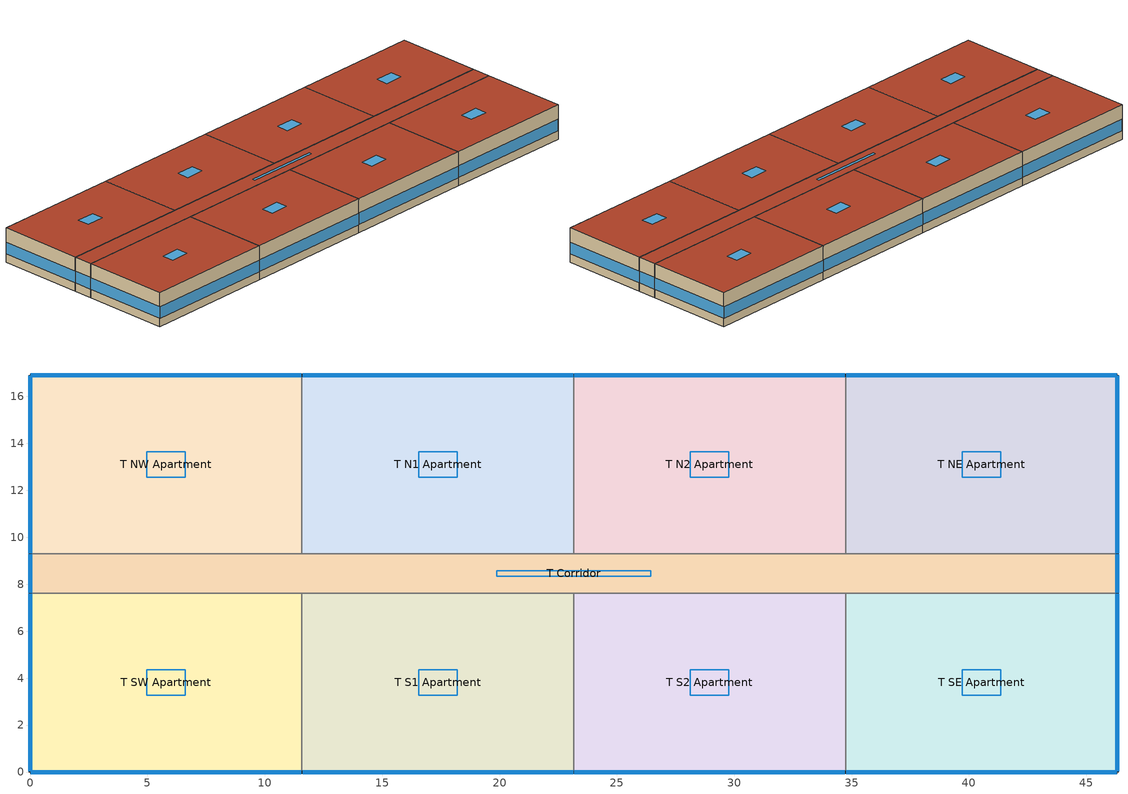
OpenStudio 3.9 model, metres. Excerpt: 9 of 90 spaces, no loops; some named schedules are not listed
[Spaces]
T N1 Apartment
 floor to F9 N1 Apartment: 23.16,16.92 23.16,9.3 11.58,9.3 11.58,16.92 z27.43
 wall outside: 23.16,16.92 11.58,16.92 z27.43:30.48
 wall to T NW Apartment: 11.58,16.92 11.58,9.3 z27.43:30.48
 wall to T Corridor: 11.58,9.3 23.16,9.3 z27.43:30.48
 wall to T N2 Apartment: 23.16,9.3 23.16,16.92 z27.43:30.48
 window (BTAP-Ext-FixedWindow:U=0.173 SHGC=0.600): 23.14,16.92 11.61,16.92 z28.19:29.21
 roof outside: 23.16,9.3 23.16,16.92 11.58,16.92 11.58,9.3 z30.48
 skylight (BTAP-Ext-Skylights:U=0.241 SHGC=0.600): 18.19,12.57 18.19,13.64 16.55,13.64 16.55,12.57 z30.48
T N2 Apartment
 floor to F9 N2 Apartment: 34.75,16.92 34.75,9.3 23.16,9.3 23.16,16.92 z27.43
 wall outside: 34.75,16.92 23.16,16.92 z27.43:30.48
 wall to T NE Apartment: 34.75,9.3 34.75,16.92 z27.43:30.48
 wall to T Corridor: 23.16,9.3 34.75,9.3 z27.43:30.48
 window (BTAP-Ext-FixedWindow:U=0.173 SHGC=0.600): 34.72,16.92 23.19,16.92 z28.19:29.21
 roof outside: 34.75,9.3 34.75,16.92 23.16,16.92 23.16,9.3 z30.48
 skylight (BTAP-Ext-Skylights:U=0.241 SHGC=0.600): 29.77,12.57 29.77,13.64 28.14,13.64 28.14,12.57 z30.48
T S2 Apartment
 floor to F9 S2 Apartment: 34.75,7.62 34.75,0 23.16,0 23.16,7.62 z27.43
 wall outside: 23.16,0 34.75,0 z27.43:30.48
 wall to T Corridor: 34.75,7.62 23.16,7.62 z27.43:30.48
 wall to T S1 Apartment: 23.16,7.62 23.16,0 z27.43:30.48
 wall to T SE Apartment: 34.75,0 34.75,7.62 z27.43:30.48
 window (BTAP-Ext-FixedWindow:U=0.173 SHGC=0.600): 23.19,0 34.72,0 z28.19:29.21
 roof outside: 34.75,0 34.75,7.62 23.16,7.62 23.16,0 z30.48
 skylight (BTAP-Ext-Skylights:U=0.241 SHGC=0.600): 29.77,3.27 29.77,4.35 28.14,4.35 28.14,3.27 z30.48
T SW Apartment
 floor to F9 SW Apartment: 11.58,7.62 11.58,0 0,0 0,7.62 z27.43
 wall outside: 0,7.62 0,0 11.58,0 z27.43:30.48
 wall to T Corridor: 11.58,7.62 0,7.62 z27.43:30.48
 wall to T S1 Apartment: 11.58,0 11.58,7.62 z27.43:30.48
 window (BTAP-Ext-FixedWindow:U=0.173 SHGC=0.600): 0.03,0 11.56,0 / 0,7.59 0,0.03 z28.19:29.21
 roof outside: 11.58,0 11.58,7.62 0,7.62 0,0 z30.48
 skylight (BTAP-Ext-Skylights:U=0.241 SHGC=0.600): 6.61,3.27 6.61,4.35 4.97,4.35 4.97,3.27 z30.48
T SE Apartment
 floor to F9 SE Apartment: 46.33,7.62 46.33,0 34.75,0 34.75,7.62 z27.43
 wall outside: 34.75,0 46.33,0 46.33,7.62 z27.43:30.48
 wall to T Corridor: 46.33,7.62 34.75,7.62 z27.43:30.48
 window (BTAP-Ext-FixedWindow:U=0.173 SHGC=0.600): 46.33,0.03 46.33,7.59 / 34.77,0 46.3,0 z28.19:29.21
 roof outside: 46.33,0 46.33,7.62 34.75,7.62 34.75,0 z30.48
 skylight (BTAP-Ext-Skylights:U=0.241 SHGC=0.600): 41.36,3.27 41.36,4.35 39.72,4.35 39.72,3.27 z30.48
T S1 Apartment
 floor to F9 S1 Apartment: 23.16,7.62 23.16,0 11.58,0 11.58,7.62 z27.43
 wall outside: 11.58,0 23.16,0 z27.43:30.48
 wall to T Corridor: 23.16,7.62 11.58,7.62 z27.43:30.48
 window (BTAP-Ext-FixedWindow:U=0.173 SHGC=0.600): 11.61,0 23.14,0 z28.19:29.21
 roof outside: 23.16,0 23.16,7.62 11.58,7.62 11.58,0 z30.48
 skylight (BTAP-Ext-Skylights:U=0.241 SHGC=0.600): 18.19,3.27 18.19,4.35 16.55,4.35 16.55,3.27 z30.48
T Corridor
 floor to F9 Corridor: 46.33,9.3 46.33,7.62 0,7.62 0,9.3 z27.43
 wall outside: 0,9.3 0,7.62 / 46.33,7.62 46.33,9.3 z27.43:30.48
 wall to T NE Apartment: 46.33,9.3 34.75,9.3 z27.43:30.48
 wall to T NW Apartment: 11.58,9.3 0,9.3 z27.43:30.48
 window (BTAP-Ext-FixedWindow:U=0.173 SHGC=0.600): 46.33,7.65 46.33,9.27 / 0,9.27 0,7.65 z28.19:29.24
 roof outside: 46.33,7.62 46.33,9.3 0,9.3 0,7.62 z30.48
 skylight (BTAP-Ext-Skylights:U=0.241 SHGC=0.600): 26.44,8.34 26.44,8.58 19.89,8.58 19.89,8.34 z30.48
T NE Apartment
 floor to F9 NE Apartment: 46.33,16.92 46.33,9.3 34.75,9.3 34.75,16.92 z27.43
 wall outside: 46.33,9.3 46.33,16.92 34.75,16.92 z27.43:30.48
 window (BTAP-Ext-FixedWindow:U=0.173 SHGC=0.600): 46.33,9.32 46.33,16.89 / 46.3,16.92 34.77,16.92 z28.19:29.21
 roof outside: 46.33,9.3 46.33,16.92 34.75,16.92 34.75,9.3 z30.48
 skylight (BTAP-Ext-Skylights:U=0.241 SHGC=0.600): 41.36,12.57 41.36,13.64 39.72,13.64 39.72,12.57 z30.48
T NW Apartment
 floor to F9 NW Apartment: 11.58,16.92 11.58,9.3 0,9.3 0,16.92 z27.43
 wall outside: 11.58,16.92 0,16.92 0,9.3 z27.43:30.48
 window (BTAP-Ext-FixedWindow:U=0.173 SHGC=0.600): 11.56,16.92 0.03,16.92 / 0,16.89 0,9.32 z28.19:29.21
 roof outside: 11.58,9.3 11.58,16.92 0,16.92 0,9.3 z30.48
 skylight (BTAP-Ext-Skylights:U=0.241 SHGC=0.600): 6.61,12.57 6.61,13.64 4.97,13.64 4.97,12.57 z30.48
[Site]
Calgary Intl AP_AB_CAN: Latitude {deg}=51.11; Longitude {deg}=-114.02; Time Zone {hr}=-7; Elevation {m}=1084.1; Terrain=City
[Building]
HighriseApartment: North Axis {deg}=0; Default Construction Set=BTAP-Mass at hdd = 5000.0; Standards Number of Stories=10; Standards Number of Above Ground Stories=10; Standards Template=NECB2020; Standards Building Type=HighriseApartment
[Site:WaterMainsTemperature]
Calculation Method=Correlation; Annual Average Outdoor Air Temperature {C}=4.69167; Maximum Difference In Monthly Average Outdoor Air Temperatures {deltaC}=24.6
[Site:GroundTemperature:BuildingSurface]
19.527, 19.502, 19.536, 19.598, 20.002, 21.64, 22.225, 22.375, 21.449, 20.121, 19.802, 19.633
[ClimateZones]
Climate Zone Institution Name 1=ASHRAE; Climate Zone Document Name 1=ANSI/ASHRAE Standard 169; Climate Zone Document Year 1=2006; Climate Zone Value 1=7
[SizingPeriod:DesignDay] Barometric Pressure {Pa}=88961; Rain Indicator=No; Snow Indicator=No; Day of Month=21; Daylight Saving Time Indicator=No; Humidity Condition Type=Wetbulb; Dry-Bulb Temperature Range Modifier Type=DefaultMultipliers
Name | Maximum Dry-Bulb Temperature {C} | Daily Dry-Bulb Temperature Range {deltaC} | Wind Speed {m/s} | Wind Direction {deg} | Month | Day Type | Wetbulb or DewPoint at Maximum Dry-Bulb {C} | Solar Model Indicator | ASHRAE Clear Sky Optical Depth for Beam Irradiance | ASHRAE Clear Sky Optical Depth for Diffuse Irradiance | Sky Clearness
Calgary Intl AP Ann Clg .4% Condns DB=>MWB | 28.8 | 12.3 | 4.5 | 160 | 7 | SummerDesignDay | 16 | ASHRAETau | 0.34 | 2.419
Calgary Intl AP Ann Clg .4% Condns WB=>MDB | 25.5 | 12.3 | 4.5 | 160 | 7 | SummerDesignDay | 17.8 | ASHRAETau | 0.34 | 2.419
Calgary Intl AP Ann Htg 99.6% Condns DB | -27.7 | 0 | 2.7 | 200 | 1 | WinterDesignDay | -27.7 | ASHRAEClearSky |  |  | 0
[Site:GroundTemperature:Shallow]
-1.6, -5.4, -6.4, -5.5, -0.4, 5.3, 10.8, 14.7, 15.8, 14, 9.5, 4
[Site:GroundTemperature:Deep]
4, 1.3, -0.4, -0.9, 0.1, 2.3, 5.2, 8, 9.9, 10.3, 9.2, 7
[Site:GroundTemperature:FCfactorMethod]
January Ground Temperature {C}=5.5; February Ground Temperature {C}=-2; March Ground Temperature {C}=-7.6; April Ground Temperature {C}=-6.3; May Ground Temperature {C}=-6.6; June Ground Temperature {C}=-0.3; July Ground Temperature {C}=4.9; August Ground Temperature {C}=10.2; September Ground Temperature {C}=13.8; October Ground Temperature {C}=17; November Ground Temperature {C}=16.6; December Ground Temperature {C}=11.1
[Material:NoMass] Roughness=Smooth; Thermal Absorptance=0.9; Solar Absorptance=0.7
Name | Thermal Resistance {m2-K/W} | Visible Absorptance
Typical Carpet Pad; Typical Carpet Pad 1 | 0.21648 | 0.8
Typical Insulation 1 | 6.98591 | 0.7
Typical Insulation 2 | 4.38022 | 0.7
Typical Insulation 3 | 8.26445 | 0.7
Typical Carpet Pad 2 | 1.25503 | 0.8
Typical Carpet Pad 3; Typical Carpet Pad 4 | 3.45515 | 0.8
Typical Insulation 4 | 0.578017 | 0.7
Typical Insulation 5 | 0.578035 | 0.7
[Material]
Name | Roughness | Thickness {m} | Conductivity {W/m-K} | Density {kg/m3} | Specific Heat {J/kg-K} | Thermal Absorptance | Solar Absorptance | Visible Absorptance
G05 25mm wood | MediumSmooth | 0.0254 | 0.15 | 608 | 1630 | 0.9 | 0.5 | 0.5
100mm Normalweight concrete floor 1 | MediumSmooth | 0.1016 | 2.31 | 2322 | 832
G01 13mm gypsum board 1 | Smooth | 0.0127 | 0.16 | 800 | 1090 | 0.9 | 0.7 | 0.5
4 in. Normalweight Concrete Floor 1 | MediumRough | 0.1016 | 2.31 | 2322 | 832 | 0.9 | 0.7 | 0.7
1IN Stucco 1 | Smooth | 0.0253 | 0.6918 | 1858 | 837 | 0.9 | 0.7 | 0.92
8IN CONCRETE HW RefBldg 1 | Rough | 0.2032 | 1.311 | 2240 | 836.8 | 0.9 | 0.7 | 0.7
1/2IN Gypsum 1 | Smooth | 0.0127 | 0.16 | 784.9 | 830 | 0.9 | 0.4 | 0.4
Metal Roof Surface 1; F08 Metal surface 1 | Smooth | 0.0008 | 45.28 | 7824 | 500 | 0.9 | 0.7 | 0.7
6 in. Normalweight Concrete Floor 1; 6 in. Normalweight Concrete Floor 2; 6 in. Normalweight Concrete Floor 3 | MediumRough | 0.1524 | 2.31 | 2322 | 832 | 0.9 | 0.7 | 0.7
[Construction]
BTAP-Int-Partition; BTAP-Int-Door: G05 25mm wood
BTAP-Int-Floor: 100mm Normalweight concrete floor 1, Typical Carpet Pad
BTAP-Int-Wall: G01 13mm gypsum board 1, G01 13mm gypsum board 1
BTAP-Int-Ceiling: Typical Carpet Pad, 100mm Normalweight concrete floor 1
BTAP-Int-Window: SimpleGlazing
BTAP-Ext-Floor-Mass:U-0.138: Typical Insulation 1, 4 in. Normalweight Concrete Floor 1, Typical Carpet Pad 1
BTAP-Ext-Wall-Mass:U-0.215: 1IN Stucco 1, 8IN CONCRETE HW RefBldg 1, Typical Insulation 2, 1/2IN Gypsum 1
BTAP-Ext-Roof-Metal:U-0.121: Metal Roof Surface 1, Typical Insulation 3
BTAP-Grnd-Floor-Mass:U-0.757: 6 in. Normalweight Concrete Floor 1, Typical Carpet Pad 2
BTAP-Grnd-Wall-Mass:U-0.284: 6 in. Normalweight Concrete Floor 2, Typical Carpet Pad 3
BTAP-Grnd-Roof-Mass:U-0.284: 6 in. Normalweight Concrete Floor 3, Typical Carpet Pad 4
BTAP-Ext-FixedWindow:U=0.173 SHGC=0.600; BTAP-Ext-GlassDoors:U=0.173 SHGC=0.600: SimpleGlazing:U=0.173 SHGC=0.600
BTAP-Ext-Door:U-1.73: F08 Metal surface 1, Typical Insulation 4
BTAP-Ext-OverHeadDoor:U-1.73: Typical Insulation 5
BTAP-Ext-Skylights:U=0.241 SHGC=0.600; BTAP-Ext-DaylightDomes:U=0.241 SHGC=0.600; BTAP-Ext-DaylightDiffuser:U=0.241 SHGC=0.600: SimpleGlazing:U=0.241 SHGC=0.600
[DefaultConstructionSet]
BTAP-Mass at hdd = 5000.0: Default Exterior Surface Constructions=BTAP-Mass at hdd = 5000.0; Default Interior Surface Constructions=Default Surface Constructions 2; Default Ground Contact Surface Constructions=BTAP-Mass at hdd = 5000.0 1; Default Exterior SubSurface Constructions=BTAP-Mass at hdd = 5000.0; Default Interior SubSurface Constructions=Default Sub Surface Constructions 2; Interior Partition Construction=BTAP-Int-Partition
[DefaultSurfaceConstructions]
Name | Floor Construction | Wall Construction | Roof Ceiling Construction
Default Surface Constructions 2 | BTAP-Int-Floor | BTAP-Int-Wall | BTAP-Int-Ceiling
BTAP-Mass at hdd = 5000.0 | BTAP-Ext-Floor-Mass:U-0.138 | BTAP-Ext-Wall-Mass:U-0.215 | BTAP-Ext-Roof-Metal:U-0.121
BTAP-Mass at hdd = 5000.0 1 | BTAP-Grnd-Floor-Mass:U-0.757 | BTAP-Grnd-Wall-Mass:U-0.284 | BTAP-Grnd-Roof-Mass:U-0.284
[DefaultSubSurfaceConstructions]
Name | Fixed Window Construction | Operable Window Construction | Door Construction | Glass Door Construction | Overhead Door Construction | Skylight Construction | Tubular Daylight Dome Construction | Tubular Daylight Diffuser Construction
Default Sub Surface Constructions 2 | BTAP-Int-Window | BTAP-Int-Window | BTAP-Int-Door
BTAP-Mass at hdd = 5000.0 | BTAP-Ext-FixedWindow:U=0.173 SHGC=0.600 | BTAP-Ext-FixedWindow:U=0.173 SHGC=0.600 | BTAP-Ext-Door:U-1.73 | BTAP-Ext-GlassDoors:U=0.173 SHGC=0.600 | BTAP-Ext-OverHeadDoor:U-1.73 | BTAP-Ext-Skylights:U=0.241 SHGC=0.600 | BTAP-Ext-DaylightDomes:U=0.241 SHGC=0.600 | BTAP-Ext-DaylightDiffuser:U=0.241 SHGC=0.600
[WindowMaterial:SimpleGlazingSystem] Solar Heat Gain Coefficient=0.6; Visible Transmittance=0.21
Name | U-Factor {W/m2-K}
SimpleGlazing | 2.2
SimpleGlazing:U=0.173 SHGC=0.600 | 1.73
SimpleGlazing:U=0.241 SHGC=0.600 | 2.41
[Space] Building Story=Building Story 10; Part of Total Floor Area=Yes; Volume {m3}=Autocalculate
Name | Space Type | Thermal Zone
T S2 Apartment | Space Function Dwelling units general | DU_BT=Space Function_ST=Dwelling units general_FL=Building Story 10_SCHG 3
T N1 Apartment | Space Function Dwelling units general | DU_BT=Space Function_ST=Dwelling units general_FL=Building Story 10_SCHG 6
T N2 Apartment | Space Function Dwelling units general | DU_BT=Space Function_ST=Dwelling units general_FL=Building Story 10_SCHG 7
T SW Apartment | Space Function Dwelling units general | DU_BT=Space Function_ST=Dwelling units general_FL=Building Story 10_SCHG 5
T S1 Apartment | Space Function Dwelling units general | DU_BT=Space Function_ST=Dwelling units general_FL=Building Story 10_SCHG 2
T SE Apartment | Space Function Dwelling units general | DU_BT=Space Function_ST=Dwelling units general_FL=Building Story 10_SCHG
T NW Apartment | Space Function Dwelling units general | DU_BT=Space Function_ST=Dwelling units general_FL=Building Story 10_SCHG 4
T NE Apartment | Space Function Dwelling units general | DU_BT=Space Function_ST=Dwelling units general_FL=Building Story 10_SCHG 1
T Corridor | Space Function Corridor/Transition area other-sch-G | WILD_ST=Corridor/Transition area other-sch-G_FL=Building Story 10_SCH=G
[BuildingStory]
Building Story 10: Nominal Z Coordinate {m}=27.4307
[SpaceType] Standards Building Type=Space Function
Name | Default Schedule Set | Design Specification Outdoor Air Object | Standards Space Type
Space Function Corridor/Transition area other-sch-G | Space Function Corridor/Transition area other-sch-G Schedule Set | Space Function Corridor/Transition area other-sch-G Ventilation | Corridor/Transition area other-sch-G
Space Function Dwelling units general | Space Function Dwelling units general Schedule Set | Space Function Dwelling units general Ventilation | Dwelling units general
[People:Definition] Number of People Calculation Method=People/Area; Fraction Radiant=0.3
Name | People per Space Floor Area {person/m2}
Space Function Corridor/Transition area other-sch-G People Definition | 0.0100036
Space Function Dwelling units general People Definition | 0.0400145
[People] Work Efficiency Schedule=Work Efficiency Schedule; Clothing Insulation Schedule=Clothing Schedule; Air Velocity Schedule=Air Velocity Schedule; Multiplier=1
Name | People Definition | Space or SpaceType
Space Function Corridor/Transition area other-sch-G People | Space Function Corridor/Transition area other-sch-G People Definition | Space Function Corridor/Transition area other-sch-G
Space Function Dwelling units general People | Space Function Dwelling units general People Definition | Space Function Dwelling units general
[Lights:Definition] Design Level Calculation Method=Watts/Area; Fraction Radiant=0.5; Fraction Visible=0.2
Name | Watts per Space Floor Area {W/m2}
Space Function Corridor/Transition area other-sch-G Lights Definition | 4.4
Space Function Dwelling units general Lights Definition | 5.00182
[Lights] Fraction Replaceable=1
Name | Lights Definition | Space or SpaceType
Space Function Corridor/Transition area other-sch-G Lights | Space Function Corridor/Transition area other-sch-G Lights Definition | Space Function Corridor/Transition area other-sch-G
Space Function Dwelling units general Lights | Space Function Dwelling units general Lights Definition | Space Function Dwelling units general
[DesignSpecification:OutdoorAir] Outdoor Air Method=Sum; Outdoor Air Flow per Floor Area {m3/s-m2}=0.0003048
Name | Outdoor Air Flow per Person {m3/s-person}
Space Function Corridor/Transition area other-sch-G Ventilation
Space Function Dwelling units general Ventilation | 0.00235974
[DefaultScheduleSet] Number of People Schedule=NECB-G-Occupancy; People Activity Level Schedule=NECB-Activity; Lighting Schedule=NECB-G-Lighting; Electric Equipment Schedule=NECB-G-Electric-Equipment
Space Function Corridor/Transition area other-sch-G Schedule Set; Space Function Dwelling units general Schedule Set
[ThermostatSetpoint:DualSetpoint] Heating Setpoint Temperature Schedule=NECB-G-Thermostat Setpoint-Heating; Cooling Setpoint Temperature Schedule=NECB-G-Thermostat Setpoint-Cooling
Space Function Dwelling units general Thermostat 165; Space Function Dwelling units general Thermostat 170; Space Function Dwelling units general Thermostat 171; Space Function Dwelling units general Thermostat 212; Space Function Dwelling units general Thermostat 217; Space Function Dwelling units general Thermostat 221; Space Function Dwelling units general Thermostat 229; Space Function Dwelling units general Thermostat 236; Space Function Corridor/Transition area other-sch-G Thermostat 21
[ElectricEquipment:Definition]
Space Function Dwelling units general Elec Equip Definition: Design Level Calculation Method=Watts/Area; Watts per Space Floor Area {W/m2}=5.00182; Fraction Radiant=0.5
[ElectricEquipment]
Space Function Dwelling units general Elec Equip: Electric Equipment Definition=Space Function Dwelling units general Elec Equip Definition; Space or SpaceType=Space Function Dwelling units general
[SpaceInfiltration:DesignFlowRate] Schedule=Always On Discrete; Design Flow Rate Calculation Method=Flow/ExteriorArea; Flow per Exterior Surface Area {m3/s-m2}=0.000345325; Constant Term Coefficient=0; Temperature Term Coefficient=0; Velocity Term Coefficient=0.224; Velocity Squared Term Coefficient=0
Name | Space or SpaceType
T Corridor Infiltration | T Corridor
T N1 Apartment Infiltration | T N1 Apartment
T N2 Apartment Infiltration | T N2 Apartment
T NE Apartment Infiltration | T NE Apartment
T NW Apartment Infiltration | T NW Apartment
T S1 Apartment Infiltration | T S1 Apartment
T S2 Apartment Infiltration | T S2 Apartment
T SE Apartment Infiltration | T SE Apartment
T SW Apartment Infiltration | T SW Apartment
[ThermalZone] Use Ideal Air Loads=No
Name | Thermostat
DU_BT=Space Function_ST=Dwelling units general_FL=Building Story 10_SCHG | Space Function Dwelling units general Thermostat 165
DU_BT=Space Function_ST=Dwelling units general_FL=Building Story 10_SCHG 1 | Space Function Dwelling units general Thermostat 170
DU_BT=Space Function_ST=Dwelling units general_FL=Building Story 10_SCHG 2 | Space Function Dwelling units general Thermostat 171
DU_BT=Space Function_ST=Dwelling units general_FL=Building Story 10_SCHG 3 | Space Function Dwelling units general Thermostat 212
DU_BT=Space Function_ST=Dwelling units general_FL=Building Story 10_SCHG 4 | Space Function Dwelling units general Thermostat 217
DU_BT=Space Function_ST=Dwelling units general_FL=Building Story 10_SCHG 5 | Space Function Dwelling units general Thermostat 221
DU_BT=Space Function_ST=Dwelling units general_FL=Building Story 10_SCHG 6 | Space Function Dwelling units general Thermostat 229
DU_BT=Space Function_ST=Dwelling units general_FL=Building Story 10_SCHG 7 | Space Function Dwelling units general Thermostat 236
WILD_ST=Corridor/Transition area other-sch-G_FL=Building Story 10_SCH=G | Space Function Corridor/Transition area other-sch-G Thermostat 21
[Foundation:Kiva]
Bldg Kiva Foundation: Wall Height Above Grade {m}=0; Wall Depth Below Slab {m}=0
[Foundation:Kiva:Settings]

[Schedule:Ruleset]
Clothing Schedule: Default Day Schedule=Clothing Schedule Default Winter Clothes
Air Velocity Schedule: Default Day Schedule=Air Velocity Schedule Default
Work Efficiency Schedule: Default Day Schedule=Work Efficiency Schedule Default
NECB-G-Occupancy: Default Day Schedule=NECB-G-Occupancy Default
NECB-Activity: Default Day Schedule=NECB-Activity Default; Summer Design Day Schedule=NECB-Activity Summer Design Day; Winter Design Day Schedule=NECB-Activity Winter Design Day
NECB-G-Lighting: Default Day Schedule=NECB-G-Lighting Default
NECB-G-Electric-Equipment: Default Day Schedule=NECB-G-Electric-Equipment Default
NECB-G-Thermostat Setpoint-Heating: Default Day Schedule=NECB-G-Thermostat Setpoint-Heating Default
NECB-G-Thermostat Setpoint-Cooling: Default Day Schedule=NECB-G-Thermostat Setpoint-Cooling Default
[Schedule:Day]
NECB-G-Occupancy Default: No, 7, 0, 0.9, 8, 0, 0.7, 9, 0, 0.4, 17, 0, 0.3, 18, 0, 0.5, 24, 0, 0.9
NECB-Activity Default; NECB-Activity Winter Design Day; NECB-Activity Summer Design Day: No, 24, 0, 130
NECB-G-Lighting Default: No, 1, 0, 0.3, 6, 0, 0, 7, 0, 0.2, 9, 0, 0.5, 19, 0, 0, 22, 0, 0.9, 23, 0, 0.8, 24, 0, 0.6
NECB-G-Electric-Equipment Default: No, 1, 0, 0.3, 7, 0, 0.2, 9, 0, 0.8, 16, 0, 0.4, 17, 0, 0.5, 18, 0, 0.2, 20, 0, 0.9, 21, 0, 0.7, 24, 0, 0.5
NECB-G-Thermostat Setpoint-Heating Default: No, 1, 0, 22, 7, 0, 18, 8, 0, 20, 24, 0, 22
NECB-G-Thermostat Setpoint-Cooling Default: No, 24, 0, 24
[Schedule:Rule] Date Specification Type=DateRange; Start Month=1; Start Day=1; End Month=12; End Day=31
Name | Schedule Ruleset | Rule Order | Day Schedule | Apply Monday | Apply Tuesday | Apply Wednesday | Apply Thursday | Apply Friday | Apply Saturday | Apply Sunday
Schedule Rule 2 | NECB-G-Occupancy | 2 | NECB-G-Occupancy Default|Wkdy Day | Yes | Yes | Yes | Yes | Yes
Schedule Rule 3 | NECB-G-Occupancy | 1 | NECB-G-Occupancy Sat Day |  |  |  |  |  | Yes
Schedule Rule 4 | NECB-G-Occupancy | 0 | NECB-G-Occupancy Sun|Hol Day |  |  |  |  |  |  | Yes
Schedule Rule 5 | NECB-G-Lighting | 2 | NECB-G-Lighting Default|Wkdy Day | Yes | Yes | Yes | Yes | Yes
Schedule Rule 6 | NECB-G-Lighting | 1 | NECB-G-Lighting Sat Day |  |  |  |  |  | Yes
Schedule Rule 7 | NECB-G-Lighting | 0 | NECB-G-Lighting Sun|Hol Day |  |  |  |  |  |  | Yes
Schedule Rule 8 | NECB-G-Electric-Equipment | 2 | NECB-G-Electric-Equipment Default|Wkdy Day | Yes | Yes | Yes | Yes | Yes
Schedule Rule 9 | NECB-G-Electric-Equipment | 1 | NECB-G-Electric-Equipment Sat Day |  |  |  |  |  | Yes
Schedule Rule 10 | NECB-G-Electric-Equipment | 0 | NECB-G-Electric-Equipment Sun|Hol Day |  |  |  |  |  |  | Yes
Schedule Rule 11 | NECB-G-Thermostat Setpoint-Heating | 2 | NECB-G-Thermostat Setpoint-Heating Default|Wkdy Day | Yes | Yes | Yes | Yes | Yes
Schedule Rule 12 | NECB-G-Thermostat Setpoint-Heating | 1 | NECB-G-Thermostat Setpoint-Heating Sat Day |  |  |  |  |  | Yes
Schedule Rule 13 | NECB-G-Thermostat Setpoint-Heating | 0 | NECB-G-Thermostat Setpoint-Heating Sun|Hol Day |  |  |  |  |  |  | Yes
Schedule Rule 14 | NECB-G-Thermostat Setpoint-Cooling | 2 | NECB-G-Thermostat Setpoint-Cooling Default|Wkdy Day | Yes | Yes | Yes | Yes | Yes
Schedule Rule 15 | NECB-G-Thermostat Setpoint-Cooling | 1 | NECB-G-Thermostat Setpoint-Cooling Sat Day |  |  |  |  |  | Yes
Schedule Rule 16 | NECB-G-Thermostat Setpoint-Cooling | 0 | NECB-G-Thermostat Setpoint-Cooling Sun|Hol Day |  |  |  |  |  |  | Yes
[Schedule:Constant]
Always On Discrete: Value=1
